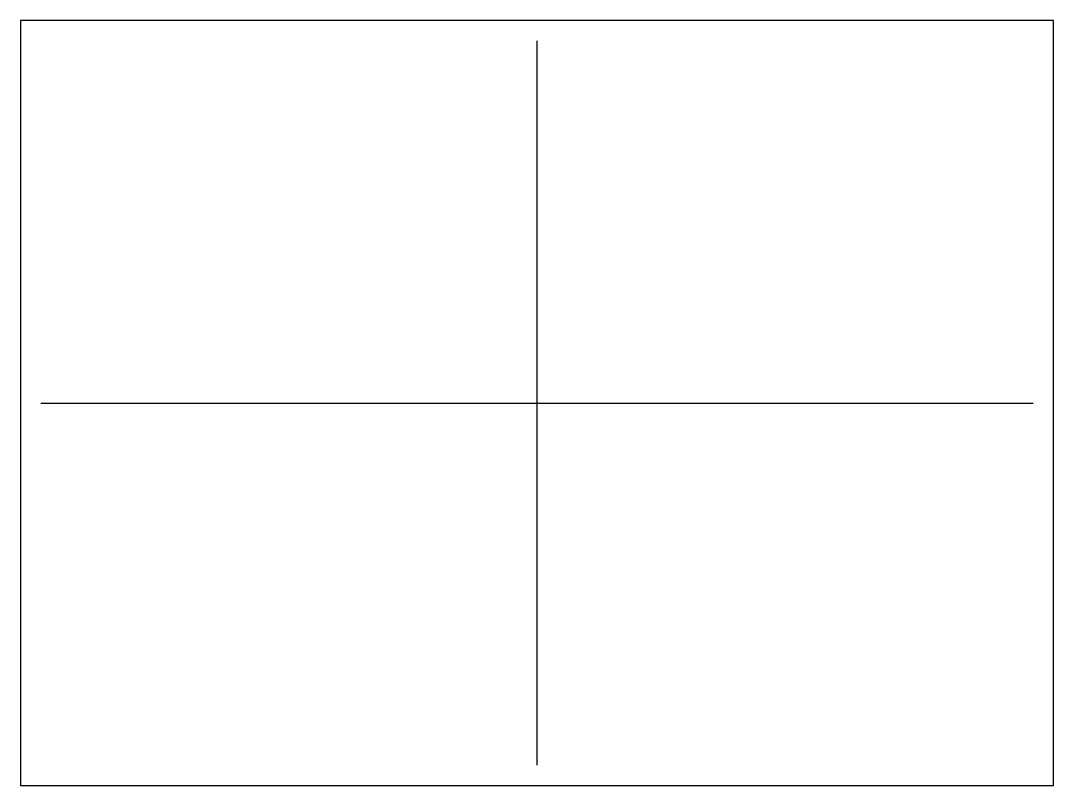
# Model space of a CAD drawing. Header units: millimetres. Extents: x 150 to 7850, y 150 to 5850.
import ezdxf

# ---------------------------------------------------------------- set-up
doc = ezdxf.new("R2010")
doc.units = ezdxf.units.MM

msp = doc.modelspace()

# ---------------------------------------------------------------- linework, layer by layer
at = {"layer": 'WALL-EXT'}
msp.add_lwpolyline([(150, 150), (7850, 150), (7850, 5850), (150, 5850)], close=True, dxfattribs=at)
at = {"layer": 'WALL-INT'}
for p, q in [((4000, 300), (4000, 5700)), ((300, 3000), (7700, 3000))]:
    msp.add_line(p, q, dxfattribs=at)

doc.saveas('drawing.dxf')
